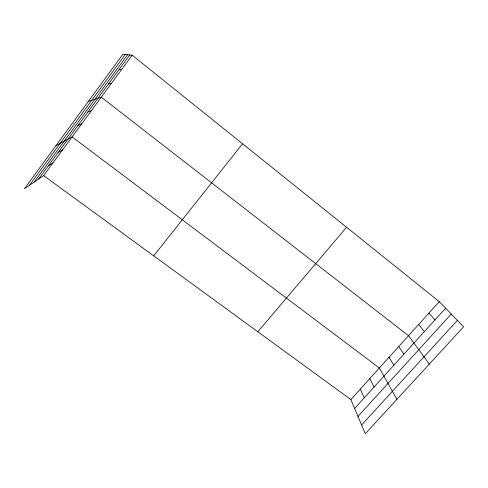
<?xml version="1.0" encoding="UTF-8"?>
<svg xmlns="http://www.w3.org/2000/svg" width="488" height="488" viewBox="0 0 488 488"><rect width="100%" height="100%" fill="white"/><g stroke="black" fill="none" stroke-linecap="round" stroke-linejoin="round"><path stroke-width="0.73" d="M29.371 185.379L125.282 54.497M34.215 182.061L127.624 54.729M38.674 179.004L129.784 54.943M43.633 175.613L132.175 55.175L439.285 301.663L463.6 326.838L365.28 433.747L350.848 399.568L43.633 175.613L24.4 188.777L122.866 54.253L132.175 55.175M153.72 255.864L242.554 143.771M257.81 331.748L346.584 227.262M350.848 399.568L439.285 301.663M354.605 408.468L445.605 308.202M357.966 416.423L451.254 314.058M361.59 425.005L457.366 320.384M48.343 165.841L53.04 162.815M58.096 152.561L62.525 149.914M55.949 145.674L72.096 136.902L379.365 368.001L396.909 399.355M77.86 125.642L81.74 123.775M87.877 112.008L91.476 110.538M88.419 101.321L101.291 97.185L408.535 335.707L429.33 364.103M108.482 83.948L111.49 83.308M119.084 69.51L121.787 69.302M428.958 313.101L434.967 319.927M418.704 324.453L424.407 331.559M398.739 346.553L403.863 354.203M389.015 357.314L393.859 365.219M369.788 378.603L374.082 387.014M360.284 389.125L364.304 397.781"/></g></svg>
